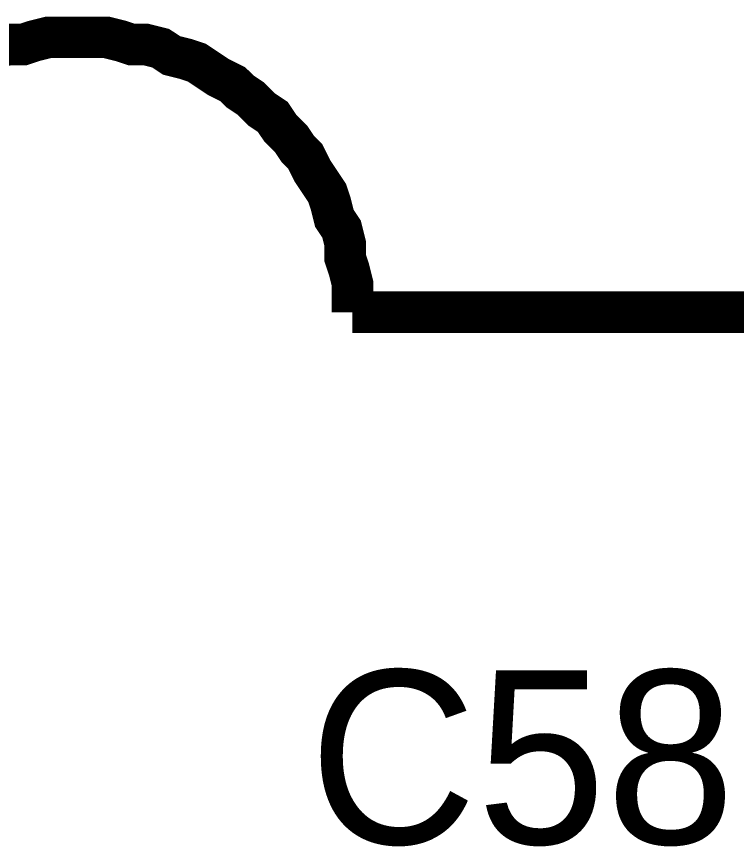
# Model space of a CAD drawing. Header units: inches. Extents: x 0 to 841, y 0 to 594.
# Drawn here: x 753.07 to 758.27, y 398.63 to 404.62 of the extents above; entities that cross this region are included whole.
import ezdxf

# ---------------------------------------------------------------- set-up
doc = ezdxf.new("R2010")
doc.units = ezdxf.units.IN
doc.layers.add('Sheet', color=255, linetype='Continuous')

msp = doc.modelspace()

# ---------------------------------------------------------------- linework, layer by layer
at = {"layer": 'Sheet'}
for points in [[(753.5134, 404.475, 0.2997, 0.2997, 0), (753.4089, 404.475, 0.2997, 0.2997, 0), (753.3044, 404.475, 0.2997, 0.2997, 0), (753.1999, 404.4489, 0.2997, 0.2997, 0), (753.1215, 404.4228, 0.2997, 0.2997, 0), (753.0169, 404.4228, 0.2997, 0.2997, 0), (752.9124, 404.3966, 0.2997, 0.2997, 0)], [(755.4994, 402.4891, 0.2997, 0.2997, 0), (755.4994, 402.5936, 0.2997, 0.2997, 0), (755.4994, 402.6981, 0.2997, 0.2997, 0), (755.4732, 402.8027, 0.2997, 0.2997, 0), (755.4471, 402.881, 0.2997, 0.2997, 0), (755.4471, 402.9856, 0.2997, 0.2997, 0), (755.421, 403.0901, 0.2997, 0.2997, 0), (755.3687, 403.1685, 0.2997, 0.2997, 0), (755.3426, 403.273, 0.2997, 0.2997, 0), (755.3165, 403.3514, 0.2997, 0.2997, 0), (755.2642, 403.4298, 0.2997, 0.2997, 0), (755.2119, 403.5082, 0.2997, 0.2997, 0), (755.1597, 403.6127, 0.2997, 0.2997, 0), (755.1074, 403.665, 0.2997, 0.2997, 0), (755.0552, 403.7434, 0.2997, 0.2997, 0), (754.9768, 403.8217, 0.2997, 0.2997, 0), (754.9245, 403.9001, 0.2997, 0.2997, 0), (754.8461, 403.9524, 0.2997, 0.2997, 0), (754.7677, 404.0308, 0.2997, 0.2997, 0), (754.6893, 404.0831, 0.2997, 0.2997, 0), (754.6371, 404.1353, 0.2997, 0.2997, 0), (754.5325, 404.1876, 0.2997, 0.2997, 0), (754.4541, 404.2398, 0.2997, 0.2997, 0), (754.3757, 404.2921, 0.2997, 0.2997, 0), (754.2974, 404.3182, 0.2997, 0.2997, 0), (754.1928, 404.3444, 0.2997, 0.2997, 0), (754.1144, 404.3966, 0.2997, 0.2997, 0), (754.0099, 404.4228, 0.2997, 0.2997, 0), (753.9054, 404.4228, 0.2997, 0.2997, 0), (753.827, 404.4489, 0.2997, 0.2997, 0), (753.7225, 404.475, 0.2997, 0.2997, 0), (753.6179, 404.475, 0.2997, 0.2997, 0), (753.5134, 404.475, 0.2997, 0.2997, 0)], [(755.4994, 402.4891, 0.2997, 0.2997, 0), (760.02, 402.4891, 0.2997, 0.2997, 0)]]:
    msp.add_lwpolyline(points, format="xyseb", dxfattribs=at)

# ---------------------------------------------------------------- texts
msp.add_text('C58', height=1.25427, dxfattribs=at).set_placement((755.1858, 398.6479))

doc.saveas('drawing.dxf')
